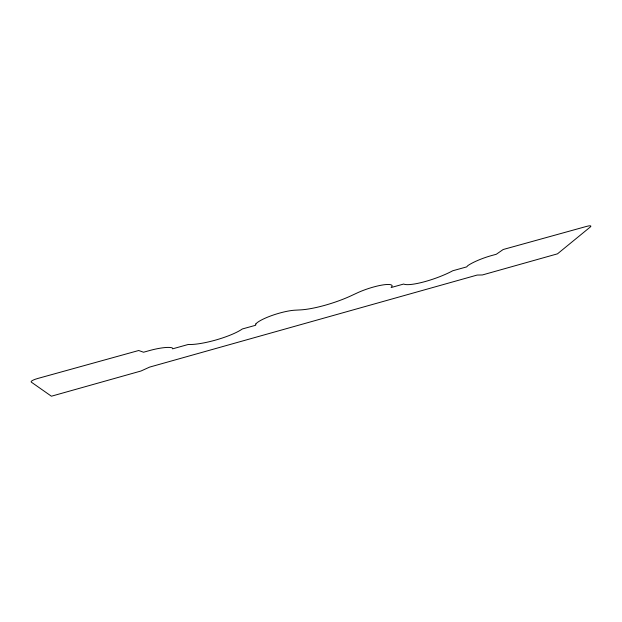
<?xml version="1.0" encoding="UTF-8"?>
<svg xmlns="http://www.w3.org/2000/svg" width="622" height="622" viewBox="0 0 622 622"><rect width="100%" height="100%" fill="white"/><g stroke="black" fill="none" stroke-linecap="round" stroke-linejoin="round"><path stroke-width="0.93" d="M255.829 323.945L255.658 325.267L242.308 328.984A32.81 6.826 -16 0 1 188.264 344.471L172.613 348.833L172.302 347.916A23.131 4.657 -15.2 0 0 148.277 350.909L143.534 352.231L138.714 350.505L37.888 378.44A8.817 1.749 -13.6 0 0 31.302 382.126L51.401 396.214L140.969 371.015L149.622 367.104L477.152 275.056L482.377 274.963L557.491 253.83L590.247 227.038A7.829 1.407 -20.9 0 0 586.569 226.4L503.19 249.508L496.309 254.258L492.212 255.393A21.545 4.059 -19.8 0 0 467.853 265.617L466.671 266.892L452.73 270.772A31.388 6.228 -19.2 0 1 403.67 284.036L391.121 287.535L392.179 285.996A23.659 4.758 -18.3 0 0 358.303 292.433L350.559 296.025A41.184 8.801 -17.8 0 1 300.675 309.888L294.198 310.238A24.102 4.945 -17 0 0 255.829 323.945"/></g></svg>
